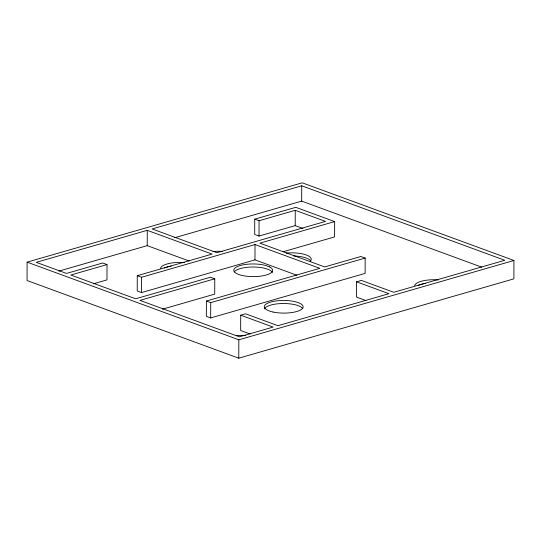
<?xml version="1.0" encoding="UTF-8"?>
<svg xmlns="http://www.w3.org/2000/svg" width="541" height="541" viewBox="0 0 541 541"><rect width="100%" height="100%" fill="white"/><g stroke="black" fill="none" stroke-linecap="round" stroke-linejoin="round"><path stroke-width="0.81" d="M27.111 262.142L27.05 280.522L238.77 358.183L513.889 278.858L513.95 260.478L302.23 182.817L27.111 262.142L238.831 339.802L513.95 260.478M296.853 275.234L254.967 259.869L141.539 292.573L137.218 290.984L137.272 275.673L212.086 254.101L147.274 230.331L36.261 262.338L66.509 273.435L102.709 262.994L107.03 264.583L106.976 279.893L93.295 283.836M141.539 292.573L141.593 277.256L137.272 275.673M189.113 261.005L147.22 245.641L147.274 230.331M141.593 277.256L255.021 244.552L319.832 268.329L206.405 301.033L206.351 316.343L210.672 317.932L365.128 273.394L365.175 258.084L360.861 256.502L324.661 266.936L259.849 243.166L334.656 221.594L334.602 236.904L283.119 251.748M210.672 317.932L210.726 302.615L206.405 301.033M107.03 264.583L70.83 275.017L135.642 298.788L210.449 277.222L214.77 278.804L214.723 294.115L162.428 309.195M238.77 358.183L238.831 339.802M365.987 300.593L356.505 297.11L356.56 281.8L388.965 293.689L277.952 325.696L245.546 313.807L240.718 315.2L240.664 330.51L250.152 333.993M334.656 221.594L295.771 207.331L254.743 219.159L254.689 234.469L259.011 236.052L295.21 225.617L302.967 228.464M254.967 259.869L255.021 244.552M259.011 236.052L259.065 220.742L254.743 219.159M295.21 225.617L295.264 210.307L259.065 220.742M481.747 267.159L301.675 201.11L301.722 185.8L152.102 228.938L216.914 252.715L325.513 221.397L295.264 210.307M58.895 271.109L147.22 245.641M174.696 237.722L301.675 201.11M214.77 278.804L139.963 300.377L239.338 336.827L273.124 327.089L240.718 315.2M210.726 302.615L365.175 258.084M356.56 281.8L361.381 280.407L393.787 292.296L504.8 260.289L301.722 185.8M164.315 268.018A19.435 6.33 0.2 0 1 171.233 266.131M293.709 255.927A19.435 6.33 0.2 0 1 310.818 260.978M234.165 271.995A19.435 6.33 0.2 0 1 266.145 268.674L269.452 269.939A19.435 6.33 0.2 0 1 272.421 272.508M418.416 285.337A19.435 6.33 0.2 0 1 425.334 283.443M264.468 308.884A19.435 6.33 0.2 0 1 283.078 303.515A19.435 6.33 0.2 0 1 302.723 308.6M286.182 253.08A19.435 6.33 0.2 0 1 305.712 254.777A19.435 6.33 0.2 0 1 310.277 261.181M236.261 335.576A19.435 6.33 0.2 0 1 245.506 335.576M213.005 251.531A19.435 6.33 0.2 0 1 222.223 251.403M160.609 268.329A19.435 6.33 0.2 0 1 184.447 262.595M414.717 285.648A19.435 6.33 0.2 0 1 438.548 279.907M269.459 266.875L266.152 265.611A19.435 6.33 0.2 0 0 234.591 268.397A19.435 6.33 0.2 0 0 255.961 276.559A19.435 6.33 0.2 0 0 269.459 266.875M273.083 312.042A19.435 6.33 0.2 0 0 303.122 307.187A19.435 6.33 0.2 0 0 274.943 301.107A19.435 6.33 0.2 0 0 273.083 312.042"/></g></svg>
